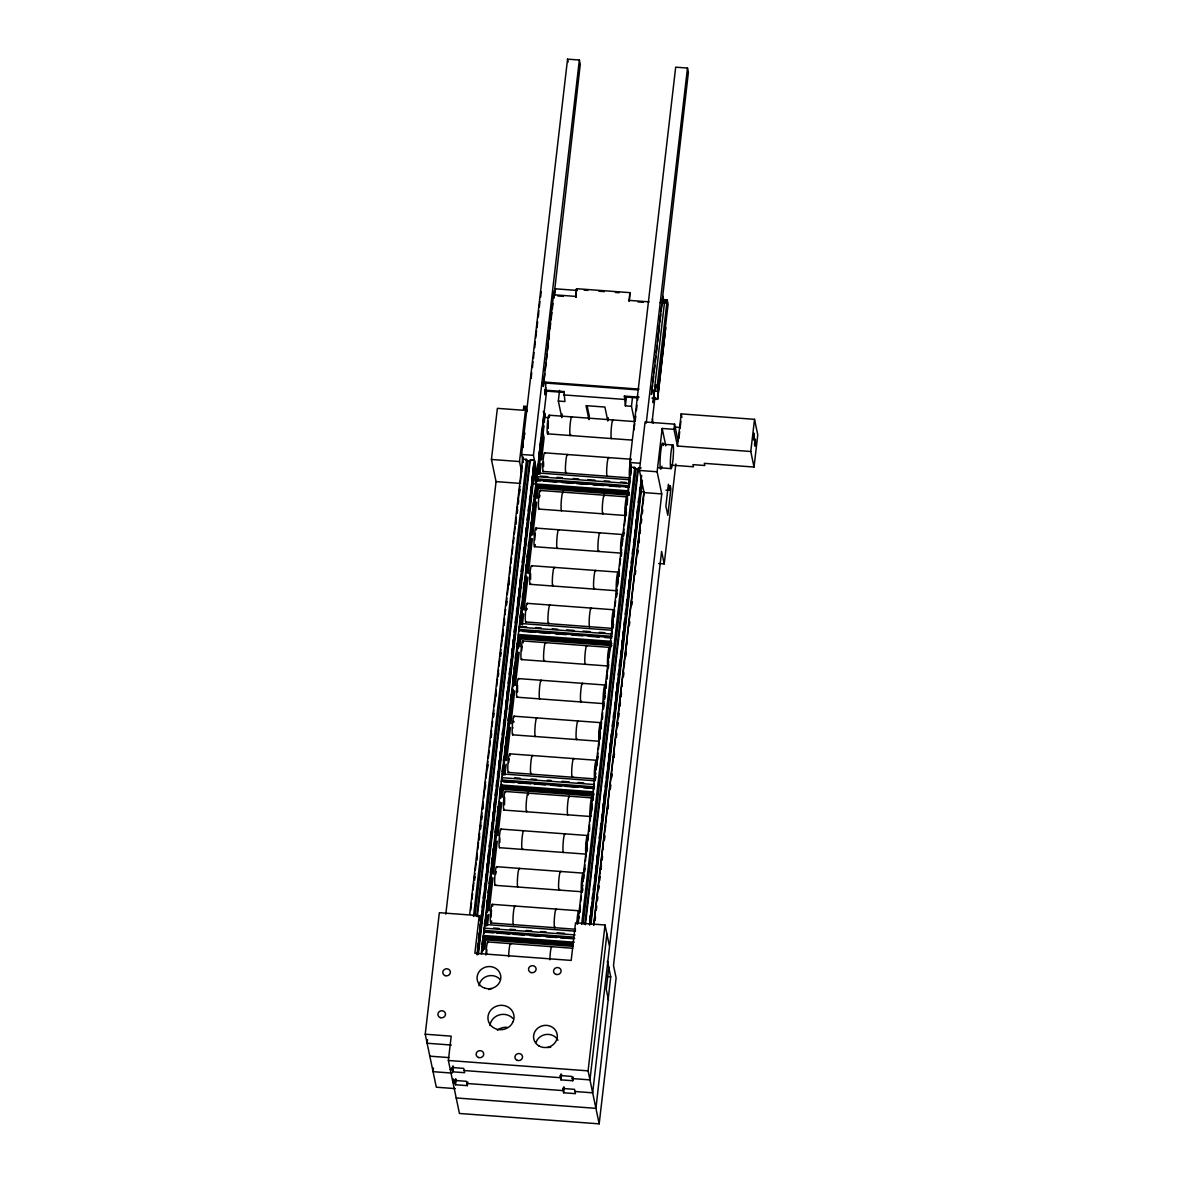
<?xml version="1.0" encoding="UTF-8"?>
<svg xmlns="http://www.w3.org/2000/svg" width="1183" height="1183" viewBox="0 0 1183 1183"><rect width="100%" height="100%" fill="white"/><g stroke="black" fill="none" stroke-linecap="round" stroke-linejoin="round"><path stroke-width="1.5" d="M486.597 953.986L486.849 949.698M512.831 728.24L512.831 727.264M534.672 540.113L535.352 533.415M578.664 918.319L578.472 915.746L577.526 921.823M583.027 880.699C582.731 872.3 580.868 891.139 582.672 885.017M609.26 654.953L609.068 652.38L608.166 657.349M613.622 617.319C613.09 608.698 611.655 629.726 613.385 620.646M626.739 504.446C626.428 496.047 624.58 514.886 626.369 508.764M483.758 933.491L483.803 931.716L574.672 938.459M484.468 927.383L484.394 930.474L573.444 937.084M593.851 793.32L501.163 786.429L501.208 784.654M501.681 781.638L501.947 776.876L501.696 777.66L594.384 784.536M519.16 631.145L519.441 626.384L526.701 626.916M628.809 492.305L536.121 485.414L536.165 483.64M536.21 481.984L534.45 471.573M537.57 480.949L537.614 479.174L537.171 480.535M591.737 806.54L591.574 802.873L590.672 810.695M595.064 770.237L595.212 773.889L595.626 772.957M604.838 693.667L604.69 690L603.951 698.635M621.238 545.57L622.169 539.507L622.376 541.104M499.847 837.919L499.817 842.444M521.614 650.931L522.235 646.288M543.544 461.666L543.618 466.472M587.36 844.159C585.955 858.148 585.94 838.599 587.374 841.32M508.586 762.665L509.267 758.85M530.546 573.444L530.635 579.315M595.138 769.098L595.951 765.253L596.158 766.85M600.387 732.425C599.13 743.486 599.219 723.981 600.52 729.231M617.763 583.027L617.807 577.127L617.068 585.762L617.63 584.018M445.814 914.134L496.061 481.614L491.433 459.462L497.378 408.342L523.344 410.264L523.803 406.287L525.917 406.434L526.997 411.61M455.351 1088.611L436.305 1087.207L425.229 1034.208L439.351 912.699L479.233 915.672L480.668 922.548M427.536 1039.62L427.122 1043.243L451.359 1045.047M433.481 1068.042L433.067 1071.68L452.113 1073.099M658.694 563.492L664.225 563.907L661.608 551.411L613.504 965.505L616.121 978.001L599.175 1123.85L459.448 1113.469L448.372 1060.486L451.196 1036.145L425.229 1034.208M521.644 471.766L519.514 461.547L525.917 406.434M523.3 462.479L521.629 454.479L567.559 59.15L579.359 60.022L580.261 64.34L553.748 298.264M531.167 378.368L531.714 372.527M532.439 367.543L532.986 361.614M533.474 358.523L534.036 352.534M534.731 347.698L535.308 341.621M535.736 337.983L536.579 330.722M537.038 327.839L537.629 321.628M538.295 317.014L538.901 310.73M539.315 307.092L539.951 301.635M540.601 297.17L541.237 291.757M469.725 914.267L522.59 459.093L526.598 459.403L473.511 916.396M470.671 910.23L471.514 902.88M471.943 899.213L472.579 893.712M473.008 890.03L473.865 882.695M474.294 879.028L474.93 873.512M475.359 869.845L476.217 862.511M476.631 858.843L477.281 853.327M477.71 849.66L478.553 842.311M478.982 838.643L479.618 833.143M480.047 829.475L480.904 822.126M481.333 818.459L481.969 812.958M482.398 809.276L483.241 801.941M483.67 798.274L485.592 781.756M486.021 778.074L487.943 761.556M488.357 757.889L489.215 750.554M489.644 746.872L490.28 741.371M490.708 737.704L491.566 730.355M491.995 726.687L492.631 721.186M493.267 715.685L493.902 710.17M494.331 706.502L495.189 699.153M495.618 695.486L496.254 689.985M496.683 686.317L497.525 678.968M497.954 675.301L498.59 669.8M499.019 666.118L499.877 658.783M500.305 655.116L500.941 649.6M501.37 645.933L503.293 629.415M503.721 625.748L504.564 618.398M504.993 614.731L505.629 609.23M506.058 605.563L506.916 598.214M507.344 594.546L509.252 578.029M509.681 574.361L510.538 567.012M510.967 563.345L511.603 557.844M512.032 554.162L512.875 546.827M513.304 543.16L513.954 537.644M514.368 533.977L515.226 526.642M515.655 522.96L516.291 517.459M516.927 511.958L517.577 506.442M518.006 502.775L519.914 486.257M520.343 482.59L522.265 466.072M452.793 1066.031L452.364 1069.669L450.265 1069.521M474.575 880.403L475.004 876.736M476.926 860.218L477.355 856.551M479.278 840.034L479.692 836.366M480.549 829.017L480.978 825.35M481.614 819.849L482.043 816.166M482.901 808.832L483.329 805.165M485.237 788.647L485.666 784.965M487.588 768.447L488.017 764.78M491.211 737.246L491.64 733.578M493.562 717.061L493.976 713.393M495.899 696.876L496.328 693.208M498.25 676.691L498.679 673.009M500.586 656.491L501.015 652.824M502.938 636.306L503.366 632.639M504.209 625.289L504.638 621.622M506.561 605.105L506.989 601.437M508.912 584.92L509.341 581.252M515.936 524.35L516.365 520.683M517.222 513.333L517.651 509.666M518.287 504.165L518.716 500.483M519.574 493.148L519.988 489.481M452.823 1071.828L451.921 1067.51L463.721 1068.397L464.623 1072.7L452.823 1071.828L453.459 1066.327M453.37 1078.97L452.956 1082.445L455.071 1082.608L455.499 1078.926M467.758 1081.957L467.329 1085.639L455.514 1084.752L456.165 1079.251M475.019 916.012L527.899 460.838L525.341 459.788L526.598 459.403M476.793 916.145L529.673 460.971L531.862 460.276L530.398 459.684L477.311 916.677M479.233 915.672L474.856 953.261L571.182 960.419L575.559 922.814L605.016 924.988L609.289 945.394M537.407 474.353L533.444 455.351L579.359 60.022M477.444 947.76L477.873 944.078M478.509 938.577L479.159 933.076M479.795 927.561L480.224 923.893M480.86 918.392L481.289 914.725M482.132 907.376L482.56 903.708M483.196 898.208L483.625 894.525M484.483 887.191L484.912 883.524M485.548 878.008L485.976 874.341M486.834 867.006L487.248 863.324M487.899 857.823L488.535 852.322M489.171 846.806L489.599 843.139M490.457 835.804L490.886 832.122M491.522 826.621L491.951 822.954M492.793 815.605L493.222 811.937M493.858 806.436L494.509 800.921M495.145 795.42L495.573 791.752M496.209 786.237L496.845 780.736M497.481 775.235L497.91 771.567M498.561 766.052L499.196 760.551M499.832 755.05L500.261 751.368M500.897 745.867L501.533 740.366M502.184 734.85L502.612 731.183M503.455 723.848L503.884 720.166M504.52 714.665L504.949 710.998M505.806 703.648L506.235 699.981M506.871 694.48L507.3 690.798M508.143 683.463L508.572 679.796M509.208 674.28L509.858 668.779M510.494 663.279L510.923 659.611M511.559 654.095L512.195 648.595M512.845 643.079L513.259 639.411M514.117 632.077L514.546 628.41M515.182 622.894L515.818 617.393M516.468 611.892L516.897 608.21M517.533 602.709L518.169 597.208M518.805 591.692L519.233 588.025M519.869 582.524L520.52 577.008M521.156 571.507L521.585 567.84M522.221 562.324L522.649 558.657M523.492 551.322L523.921 547.64M524.572 542.139L524.986 538.472M525.844 531.123L526.272 527.455M527.13 520.121L527.544 516.439M528.195 510.938L528.624 507.27M529.466 499.921L529.895 496.254M530.531 490.753L530.96 487.085M531.818 479.736L532.246 476.069M532.882 470.568L533.518 465.052M476.926 954.77L534.405 459.98L530.398 459.684M543.16 385.762L543.559 382.449M477.562 953.321L534.701 461.444M544.786 373.887L543.322 386.516L553.91 291.181L553.6 298.101M545.215 370.279L546.043 363.063M546.472 359.455L547.093 354.042M547.522 350.434L548.35 343.218M548.779 339.61L549.4 334.197M550.036 328.77L550.657 323.358M551.086 319.75L551.914 312.534M552.343 308.926L552.964 303.513M477.858 954.696L534.997 462.819M554.709 295.144L555.433 288.815M478.376 954.326L535.308 464.268M545.954 382.272L545.052 394.797L545.895 387.595M544.875 393.939L545.259 390.612M482.058 944.211L482.487 940.544M484.409 924.041L484.838 920.374M486.745 903.856L487.174 900.189M488.032 892.854L488.461 889.187M489.097 883.686L489.732 878.185M490.368 872.684L490.797 869.017M491.433 863.516L492.069 858.015M492.719 852.514L493.134 848.847M495.056 832.329L495.692 826.828M496.342 821.327L496.756 817.66M497.407 812.159L498.043 806.658M499.744 791.989L500.379 786.488M502.095 771.819L502.731 766.318M503.366 760.802L503.795 757.135M504.638 749.8L505.067 746.133M505.718 740.632L506.132 736.965M508.054 720.462L508.483 716.794M509.326 709.46L509.755 705.793M510.391 700.292L511.041 694.791M512.742 680.107L513.378 674.606M514.014 669.105L514.442 665.438M515.3 658.103L515.729 654.436M516.572 647.101L517.001 643.434M519.988 617.763L520.416 614.081M521.052 608.58L521.688 603.079M522.324 597.578L522.753 593.91M523.389 588.409L524.039 582.908M525.74 568.239L526.169 564.572M527.012 557.237L527.441 553.57M528.298 546.235L528.727 542.568M530.635 526.051L531.063 522.383M531.699 516.882L532.335 511.381M532.986 505.88L533.4 502.213M534.051 496.712L534.686 491.211M536.609 474.708L537.023 471.041M538.945 454.523L539.374 450.856M540.01 445.355L540.646 439.854M541.296 434.353L541.71 430.686M481.244 953.809L546.62 390.996M481.762 953.439L483.374 935.472L574.243 942.215M484.098 933.254L484.527 929.587M485.163 924.086L499.433 801.216M499.862 797.549L501.355 784.699M502.642 773.697L516.912 650.827M517.341 647.145L518.612 636.143M520.106 623.308L536.298 483.921M537.156 476.586L536.653 480.623L540.291 480.889M537.57 472.919L544.298 410.93M482.472 951.147L484.172 936.478M485.666 923.642L486.731 914.474M487.159 910.806L495.248 841.113M495.677 837.446L499.729 802.592M500.365 797.091L501.858 784.255M502.923 775.087L512.727 690.724M513.363 685.223L519.115 635.7M520.402 624.698L525.932 577.008M526.361 573.341L530.413 538.502M530.842 534.834L536.594 485.311M537.008 481.644L537.437 477.976M537.866 474.309L538.93 465.141M539.359 461.474L543.618 424.786M544.047 421.118L544.89 413.784L543.633 414.183M482.989 950.777L484.483 937.942M485.829 926.304L487.115 915.302M487.47 912.27L491.581 876.795M491.936 873.749L500.246 802.222M500.675 798.555L502.228 785.142M503.44 774.717L504.579 764.972M505.141 760.033L513.304 689.822M513.733 686.155L517.725 651.833M518.139 648.166L519.263 638.495M520.919 624.328L522.25 612.824M522.62 609.644L526.509 576.165M526.879 572.971L530.93 538.117M531.197 535.825L536.949 486.331M538.383 473.939L543.929 426.25M544.343 422.582L544.89 413.784M484.69 949.313L485.962 938.326M487.455 925.49L488.727 914.489M489.156 910.821L492.986 877.83M493.415 874.163L497.244 841.157M497.895 835.656L501.725 802.665M502.361 797.165L503.426 787.996M504.919 775.161L506.191 764.174M506.62 760.506L510.45 727.501M510.879 723.833L514.709 690.842M515.344 685.341L519.189 652.351M519.825 646.85L520.89 637.681M522.383 624.846L523.655 613.844M524.084 610.177L527.914 577.186M528.343 573.518L532.38 538.694M532.808 535.027L536.638 502.021M537.067 498.354L538.354 487.352M539.832 474.531L541.119 463.529M541.548 459.862L544.106 437.858L543.115 433.17M562.191 414.065L561.792 417.599L558.332 401.052L559.574 390.36M558.332 401.052L564.956 401.54L563.951 391.573L544.52 390.139M576.565 288.696L575.87 297.303L576.565 288.696L629.918 292.645L629.208 301.266L629.918 292.645M608.21 417.703L607.825 421.015L604.912 407.056L586.014 405.651L588.942 419.625L589.326 416.298L587.138 405.828M634.606 421.37L631.471 406.316L625.393 405.858L624.417 396.068L639.086 397.163M625.393 405.858L626.458 396.719M631.471 406.316L632.521 397.177M631.219 469.533L629.755 462.509L675.685 67.18L687.486 68.052L688.388 72.355L651.449 394.545L652.513 385.436M635.167 421.266L635.789 415.958M636.395 410.649L637.016 405.325M637.637 400.017L638.051 396.482M577.629 924.13L630.716 467.122L634.739 467.418L581.637 924.426M578.369 921.927L579.005 916.426M579.433 912.744L580.291 905.409M580.72 901.742L581.356 896.226M581.992 890.725L582.628 885.224M583.056 881.542L583.914 874.207M584.343 870.54L584.979 865.024M585.408 861.357L586.25 854.022M586.679 850.34L587.315 844.839M587.744 841.172L588.602 833.823M589.03 830.155L589.666 824.655M590.095 820.972L592.018 804.455M592.446 800.787L593.289 793.453M593.718 789.786L594.354 784.27M594.783 780.603L595.64 773.253M596.069 769.586L597.977 753.068M598.406 749.401L599.263 742.066M599.692 738.384L600.328 732.883M600.757 729.216L601.6 721.867M602.029 718.199L602.679 712.698M603.093 709.016L603.951 701.682M604.38 698.014L605.016 692.499M605.652 686.998L606.302 681.497M606.731 677.815L608.639 661.297M609.068 657.63L610.99 641.112M613.326 620.927L611.419 637.445L518.775 630.716M613.755 617.26L614.613 609.91M615.042 606.243L615.678 600.742M616.106 597.06L616.964 589.726M617.378 586.058L618.029 580.542M618.458 576.875L619.301 569.541M619.729 565.858L620.587 558.524M621.016 554.857L621.652 549.341M622.081 545.674L622.923 538.339M623.352 534.657L623.988 529.156M624.417 525.489L625.275 518.139M625.703 514.472L626.339 508.971M626.768 505.304L627.611 497.954M628.04 494.287L628.691 488.786M629.105 485.104L629.962 477.769A9.39 1.02 -85.8 0 1 629.312 473.422A9.39 1.02 -85.8 0 1 630.125 463.041M630.391 474.102L631.027 468.586M560.919 1074.031L560.491 1077.698L464.18 1070.541M579.936 912.3L580.365 908.618M582.287 892.1L582.701 888.433M584.624 871.915L585.053 868.248M586.975 851.73L587.404 848.063M589.311 831.545L589.74 827.863M591.663 811.346L592.091 807.678M592.934 800.344L593.363 796.662M595.286 780.144L595.714 776.477M597.637 759.959L598.066 756.292M602.324 719.589L602.753 715.907M603.596 708.573L604.025 704.905M604.661 699.39L605.09 695.722M605.947 688.388L606.376 684.706M607.012 679.205L607.441 675.537M608.299 668.188L608.713 664.521M610.635 648.003L611.064 644.336M612.986 627.818L613.415 624.151M616.609 596.616L617.038 592.949M618.946 576.432L619.374 572.749M621.297 556.232L621.726 552.565M623.648 536.047L624.077 532.38M625.984 515.862L626.413 512.195M628.336 495.662L628.764 491.995M629.607 484.66L630.036 480.993M630.672 475.477L631.101 471.81M573.178 1077.062L572.749 1080.73L560.949 1079.857L561.585 1074.356M563.626 1086.955L563.197 1090.622L466.871 1083.48M583.145 924.027L636.025 468.867L633.467 467.817L634.739 467.418M563.655 1092.781L562.753 1088.478L574.554 1089.351L575.456 1093.654L563.655 1092.781L564.291 1087.281M584.934 924.16L637.8 469L636.025 468.867M585.437 924.707L638.524 467.699L641.186 467.906M593.822 925.121L644.07 492.601L639.441 470.45L645.075 421.976L674.561 424.165L678.066 440.889M646.243 423.115L687.486 68.052M589.622 920.906L590.258 915.405M590.909 909.904L591.337 906.222M592.18 898.888L592.609 895.22M593.245 889.705L593.674 886.037M594.531 878.703L594.96 875.021M595.596 869.52L596.025 865.852M596.868 858.503L597.297 854.836M597.933 849.335L598.583 843.819M599.219 838.318L599.648 834.651M600.284 829.15L600.92 823.634M601.57 818.133L601.984 814.466M602.842 807.117L603.271 803.449M603.907 797.948L604.543 792.433M605.193 786.932L605.622 783.264M606.258 777.749L606.894 772.248M607.53 766.747L607.958 763.065M608.594 757.564L609.023 753.896M609.881 746.547L610.31 742.88M610.946 737.379L611.374 733.711M612.217 726.362L612.646 722.695M613.297 717.194L613.711 713.512M614.569 706.177L614.997 702.51M615.855 695.16L616.269 691.493M616.92 685.992L617.349 682.31M618.191 674.975L618.62 671.308M619.256 665.792L619.907 660.291M620.543 654.791L620.971 651.108M621.607 645.607L622.243 640.107M622.879 634.591L623.308 630.923M623.944 625.423L624.594 619.907M625.23 614.406L625.659 610.739M626.295 605.223L626.931 599.722M627.582 594.221L627.996 590.554M628.853 583.204L629.282 579.537M629.918 574.021L630.347 570.354M631.204 563.019L631.633 559.352M632.269 553.836L632.698 550.169M633.541 542.834L633.97 539.152M634.606 533.651L635.034 529.984M635.892 522.635L636.321 518.967M636.957 513.466L637.593 507.951M638.229 502.45L638.657 498.782M639.515 491.433L639.944 487.766M589.445 925.002L641.674 475.344M589.962 924.633L641.556 480.475M652.927 381.798L653.563 376.342M653.992 372.704L654.835 365.429M655.249 361.791L655.885 356.334M656.314 352.682L657.156 345.406M657.585 341.769L659.478 325.399M659.907 321.761L660.75 314.471M661.179 310.833L662.864 296.282L664.269 302.981M590.465 924.189L642.058 480.032M590.982 923.819L642.369 481.496M654.095 390.449L653.149 402.693L654.613 390.124M651.789 390.035L655.426 390.316L654.702 386.856L664.831 299.624L667.197 299.802L668.099 304.149L657.97 391.381L652.469 390.981M655.426 390.316L656.047 384.859M593.629 925.15L643.907 492.32M651.996 422.686L654.953 397.207M595.848 910.111L596.276 906.444M598.199 889.941L598.613 886.259M600.535 869.756L600.964 866.089M601.822 858.754L602.236 855.087M602.886 849.586L603.3 845.919M604.158 838.584L604.587 834.917M605.223 829.416L605.652 825.749M607.574 809.231L607.988 805.564M609.91 789.061L610.339 785.394M611.182 778.059L611.611 774.392M613.533 757.889L613.962 754.222M617.156 726.702L617.585 723.035M619.493 706.532L619.922 702.865M621.844 686.362L622.273 682.695M623.116 675.36L623.545 671.693M624.18 666.192L624.609 662.51M625.467 655.175L625.896 651.508M626.532 646.007L626.96 642.339M628.868 625.837L629.297 622.169M631.219 605.666L631.648 601.999M634.842 574.48L635.271 570.812M637.179 554.309L637.607 550.642M638.465 543.308L638.879 539.64M640.802 523.137L641.23 519.47M643.153 502.952L643.567 499.285M595.079 920.655L595.493 916.988M596.35 909.653L596.779 905.986M597.415 900.485L597.844 896.818M598.702 889.483L599.116 885.816M599.766 880.315L600.18 876.647M601.038 869.313L601.467 865.645M602.103 860.145L602.531 856.477M604.454 839.96L604.868 836.292M608.062 808.788L608.491 805.12M610.413 788.617L610.842 784.95M611.685 777.615L612.114 773.933M614.036 757.431L614.465 753.763M616.373 737.26L616.801 733.593M617.659 726.258L618.088 722.591M618.724 717.09L619.153 713.423M619.996 706.088L620.424 702.421M621.06 696.905L621.489 693.238M623.411 676.735L623.84 673.068M625.748 656.565L626.177 652.898M629.371 625.378L629.8 621.711M631.722 605.208L632.151 601.541M635.345 574.036L635.759 570.369M637.681 553.866L638.11 550.184M638.968 542.849L639.382 539.182M640.033 533.681L640.447 530.014M641.304 522.679L641.733 519.012M642.369 513.511L642.798 509.843M657.97 391.381L657.068 387.033L667.197 299.802M657.6 399.381L665.659 327.691L657.6 399.381L653.933 399.115M599.175 1123.85L592.668 1092.826L661.755 493.917L657.127 471.766L662.169 428.453L673.97 429.325L677.46 446.05L750.776 451.492L754.029 467.048L704.314 463.352L704.772 465.511L692.957 464.638L693.415 466.782L671.619 465.17M574.997 1091.51L592.668 1092.826L588.084 1070.852L605.016 924.988M606.909 934.023L589.962 1079.887L572.306 1078.571M673.97 429.325L674.561 424.165M608.506 1000.079L606.243 989.299L608.772 967.546L607.441 961.261L610.724 976.833L595.936 1108.338L456.209 1097.957M669.682 490.383L670.229 485.651L670.894 488.816L667.818 515.3L665.866 506.013L668.395 484.261L669.682 490.383L665.999 490.102M677.46 446.05L681.201 413.887L754.517 419.329L757.771 434.886L754.029 467.048M664.225 563.907L675.833 463.973M678.879 438.671L679.693 431.721M680.092 428.246L680.89 421.296M750.776 451.492L754.517 419.329M517.577 685.327L517.518 692.188M495.588 874.444L496.283 871.694M604.646 695.9L604.084 698.621M548.306 421.133L548.261 428.497M539.418 497.2L539.995 495.455M526.317 610.073L526.746 608.343L527.041 609.141M504.609 797.372L504.549 804.751M491.492 910.259L491.004 917.15M513.348 722.133L513.644 721.216L513.94 722.014M537.659 477.518L537.082 478.228M629.4 495.145L536.712 488.268L536.417 486.804L536.668 486.021L629.356 492.897M519.441 626.384L519.189 627.167L611.877 634.044M611.922 645.667L519.233 638.776L518.923 637.312L519.189 636.543L611.862 643.419M592.624 796.026L501.755 789.283L501.444 787.819L501.696 787.035L592.565 793.778M501.932 786.311L502.184 785.527M573.326 946.385L484.276 939.775L483.965 938.311L484.217 937.542L573.267 944.152M536.062 1042.253L537.422 1039.606A11.904 11.061 -11.8 0 1 557.947 1040.227M584.121 290.131L587.788 290.412M598.835 291.225L604.35 291.639M615.382 292.452L619.064 292.733M554.842 288.77L577.363 290.441M552.535 294.685L575.677 296.401M629.016 300.364L649.112 301.857M660.07 302.671L665.556 303.07L664.831 299.624M557.755 295.957L563.197 296.356M638.051 301.916L643.36 302.316M654.702 386.856L657.068 387.033M542.613 381.932L639.042 389.089M542.346 382.804L637.785 389.887M651.922 398.109L657.423 398.523M544.698 390.996L564.128 392.445L563.951 391.573M637.445 397.887L624.609 396.926L624.417 396.068M563.566 394.9L624.033 399.396M549.163 415.218L633.97 421.518M545.333 417.422L548.986 417.688M674.961 427.033L680.432 427.447M547.566 433.821L632.373 440.12M662.495 444.216L672.935 444.985A11.904 1.301 -85.8 0 1 672.462 463.825A11.904 1.301 -85.8 0 1 670.377 461.577A11.904 1.301 -85.8 0 1 672.935 444.985M544.786 452.838L631.338 459.27M521.629 454.479L533.444 455.351M629.755 462.509L639.87 463.263M658.739 467.699L670.924 468.601M527.899 460.838L529.673 460.971M491.433 459.462L519.514 461.547M639.441 470.45L657.127 471.766M543.189 471.44L629.755 477.873M537.112 472.889L629.8 479.766M540.557 476.128L547.833 476.675M556.912 477.341L562.369 477.755M573.267 478.568L578.724 478.967M587.803 479.647L595.079 480.18M604.158 480.86L609.615 481.259M620.528 482.072L625.97 482.472M629.356 483.522L536.668 476.645L534.006 468.364M629.533 485.829L536.845 478.952L536.919 475.862L536.668 476.645L534.864 468.024L533.651 466.649M536.254 480.194L628.942 487.085M543.914 481.156L556.646 482.102M562.088 482.516L573.001 483.315M576.639 483.596L587.537 484.394M592.994 484.808L603.892 485.607M609.349 486.021L620.247 486.834M625.703 487.233L629.341 487.5M533.149 483.758L628.513 490.841M639.944 491.684L643.951 491.98M496.061 481.614L520.624 483.433M644.07 492.601L661.755 493.917M556.897 486.775L564.158 487.307M573.252 487.988L580.528 488.535M589.607 489.2L595.064 489.614M605.962 490.413L611.419 490.827M620.498 491.492L627.774 492.039M536.417 486.804L629.105 493.681M540.409 490.472L626.975 496.89M538.827 509.074L625.378 515.492M536.047 528.091L622.598 534.524M534.45 546.694L621.016 553.126M531.67 565.711L618.236 572.143M530.088 584.328L616.639 590.746M527.307 603.345L613.859 609.763M525.71 621.947L612.262 628.38A9.39 1.02 -85.8 0 1 612.646 613.533A9.39 1.02 -85.8 0 1 614.288 615.308M519.618 623.411L612.306 630.288M535.795 627.596L541.252 627.996M552.15 628.809L557.607 629.208M566.687 629.888L573.962 630.421M583.042 631.101L590.317 631.648M599.397 632.314L604.853 632.728M519.352 629.474L612.04 636.35M522.797 631.411L535.515 632.358M539.152 632.624L550.065 633.437M555.507 633.837L566.42 634.65M571.862 635.049L582.775 635.862M588.232 636.262L599.13 637.075M604.587 637.474L611.848 638.021M611.019 641.349L518.331 634.472L518.642 635.936L611.33 642.813M535.781 637.016L543.041 637.563M552.136 638.229L559.396 638.776M568.491 639.456L573.947 639.855M583.027 640.535L590.302 641.068M599.382 641.748L606.657 642.28M518.923 637.312L611.611 644.203M522.93 640.964L609.482 647.397M521.348 659.567L607.899 665.999M518.568 678.598L605.119 685.016M516.971 697.201L603.522 703.619M514.191 716.218L600.742 722.65M512.609 734.82L599.16 741.253A9.39 1.02 -85.8 0 1 599.53 726.406A9.39 1.02 -85.8 0 1 601.171 728.181M509.814 753.837L596.38 760.27M508.232 772.44L594.783 778.872M502.139 773.904L594.827 780.78M514.679 777.822L520.121 778.222M531.034 779.035L536.49 779.449M547.389 780.248L551.027 780.529M561.925 781.327L569.2 781.874M578.28 782.54L583.737 782.954M501.873 779.967L594.561 786.843M501.281 781.209L593.97 788.1M503.5 781.771L514.398 782.584M518.036 782.85L530.768 783.797M534.391 784.063L545.304 784.876M550.746 785.275L561.659 786.089M565.297 786.355L578.014 787.301M583.47 787.715L594.369 788.514M593.541 791.856L500.853 784.965L501.163 786.429M514.649 787.257L521.925 787.789M531.019 788.47L538.28 789.002M547.374 789.682L552.816 790.081M563.729 790.895L569.186 791.294M578.265 791.974L585.541 792.506M501.444 787.819L594.132 794.695M505.452 791.471L592.003 797.889M503.854 810.074L590.421 816.492M501.074 829.091L587.64 835.523M499.492 847.693L586.043 854.126A9.39 1.02 -85.8 0 1 586.265 840.314A9.39 1.02 -85.8 0 1 588.069 838.969M496.712 866.71L583.263 873.143M495.115 885.328L581.666 891.745M492.335 904.344L578.886 910.762M490.753 922.947L575.559 929.246M484.66 924.411L575.529 931.154M493.562 928.049L499.004 928.463M509.917 929.261L515.359 929.675M526.272 930.489L531.729 930.888M540.808 931.568L546.265 931.967M557.163 932.781L564.439 933.313M484.217 928.167L575.086 934.91M484.202 932.145L493.281 932.81M496.919 933.076L509.636 934.023M513.274 934.304L524.187 935.102M529.629 935.516L540.542 936.315M545.984 936.729L556.897 937.542M560.535 937.808L573.252 938.755M483.67 936.936L572.72 943.546M483.965 938.311L573.016 944.936M487.973 941.964L572.779 948.263M607.042 976.567L610.724 976.833M429.828 1056.168L448.86 1057.587M448.372 1060.486L588.084 1070.852M452.512 1080.286L466.427 1081.321L467.329 1085.639M543.13 411.802L544.609 412.394M638.524 467.699L639.988 468.305M681.201 413.887L681.926 417.348M662.169 428.453L665.807 445.873M652.424 418.959L652.735 420.423M653.016 421.813L653.327 423.277M567.559 59.15L568.151 62.019M523.803 406.287L524.557 409.88M534.021 475.329L536.121 485.414M572.749 1080.73L571.847 1076.426L560.047 1075.539L560.949 1079.857M454.627 1080.449L455.514 1084.752M489.895 1025.572A13.102 12.17 -11.8 0 1 499.211 1014.925A13.102 12.17 -11.8 0 1 513.052 1018.622M479.041 985.809A11.904 11.061 -11.8 0 1 487.514 976.123A11.904 11.061 -11.8 0 1 500.098 979.48M547.655 1047.591A11.904 11.061 -11.8 0 1 550.746 1047.31M497.392 1030.186A13.102 12.17 -11.8 0 1 506.989 1027.302M488.756 989.594A11.904 11.061 -11.8 0 1 491.729 988.692M661.918 466.22A13.102 1.434 -85.8 0 1 660.055 465.067A13.102 1.434 -85.8 0 1 661.312 447.411A13.102 1.434 -85.8 0 1 663.382 445.503M523.404 458.723A13.102 1.434 -85.8 0 1 522.723 457.984M522.575 447.795A13.102 1.434 -85.8 0 1 524.868 432.904M589.873 626.635A9.39 1.02 -85.8 0 1 589.445 616.358A9.39 1.02 -85.8 0 1 591.411 608.668M548.956 622.894A9.39 1.02 -85.8 0 1 548.054 615.751A9.39 1.02 -85.8 0 1 549.962 605.031M525.991 621.888A9.39 1.02 -85.8 0 1 525.563 611.626A9.39 1.02 -85.8 0 1 527.514 603.921M613.489 624.609A9.39 1.02 -85.8 0 1 612.853 627.641M553.333 585.274A9.39 1.02 -85.8 0 1 552.505 576.905A9.39 1.02 -85.8 0 1 554.561 567.988M594.561 588.335A9.39 1.02 -85.8 0 1 593.733 579.966A9.39 1.02 -85.8 0 1 595.788 571.049M530.664 583.589A9.39 1.02 -85.8 0 1 529.836 575.219A9.39 1.02 -85.8 0 1 531.892 566.302M616.905 590.701A9.39 1.02 -85.8 0 1 616.727 578.043A9.39 1.02 -85.8 0 1 618.665 575.589M544.594 660.513A9.39 1.02 -85.8 0 1 543.766 652.158A9.39 1.02 -85.8 0 1 545.821 643.227M585.511 664.269A9.39 1.02 -85.8 0 1 585.082 653.992A9.39 1.02 -85.8 0 1 587.034 646.288M521.925 658.842A9.39 1.02 -85.8 0 1 521.185 649.245A9.39 1.02 -85.8 0 1 523.3 642.724M608.476 665.26A9.39 1.02 -85.8 0 1 607.648 656.89A9.39 1.02 -85.8 0 1 609.703 647.973M539.906 698.828A9.39 1.02 -85.8 0 1 539.478 688.55A9.39 1.02 -85.8 0 1 541.444 680.861M581.444 701.208A9.39 1.02 -85.8 0 1 580.616 692.839A9.39 1.02 -85.8 0 1 582.672 683.922M517.548 696.462A9.39 1.02 -85.8 0 1 516.72 688.092A9.39 1.02 -85.8 0 1 518.775 679.175M603.803 703.574A9.39 1.02 -85.8 0 1 603.611 690.931A9.39 1.02 -85.8 0 1 605.548 688.462M633.97 429.917A9.39 1.02 -85.8 0 1 634.813 423.647M611.729 438.509A9.39 1.02 -85.8 0 1 611.3 428.246A9.39 1.02 -85.8 0 1 613.267 420.542M548.468 431.825A9.39 1.02 -85.8 0 1 547.138 430.982A9.39 1.02 -85.8 0 1 548.04 418.353A9.39 1.02 -85.8 0 1 549.518 416.978M570.812 434.767A9.39 1.02 -85.8 0 1 569.91 427.625A9.39 1.02 -85.8 0 1 571.818 416.904M566.435 472.401A9.39 1.02 -85.8 0 1 565.607 464.032A9.39 1.02 -85.8 0 1 567.663 455.115M607.352 476.143A9.39 1.02 -85.8 0 1 606.938 465.865A9.39 1.02 -85.8 0 1 608.89 458.161M543.47 471.396A9.39 1.02 -85.8 0 1 543.041 461.119A9.39 1.02 -85.8 0 1 545.008 453.429M630.435 461.266A9.39 1.02 -85.8 0 1 631.071 459.315M539.404 508.335A9.39 1.02 -85.8 0 1 538.576 499.965A9.39 1.02 -85.8 0 1 540.631 491.049M561.762 510.701A9.39 1.02 -85.8 0 1 561.334 500.424A9.39 1.02 -85.8 0 1 563.3 492.734M625.156 514.916A9.39 1.02 -85.8 0 1 625.911 499.714A9.39 1.02 -85.8 0 1 627.389 502.435M626.28 513.496A9.39 1.02 -85.8 0 1 625.659 515.448M603.3 513.082A9.39 1.02 -85.8 0 1 602.472 504.712A9.39 1.02 -85.8 0 1 604.528 495.795M535.352 544.698A9.39 1.02 -85.8 0 1 534.036 543.869A9.39 1.02 -85.8 0 1 534.923 531.226A9.39 1.02 -85.8 0 1 536.417 529.851M557.385 548.321A9.39 1.02 -85.8 0 1 556.971 538.058A9.39 1.02 -85.8 0 1 558.923 530.354M621.282 553.067A9.39 1.02 -85.8 0 1 620.853 542.79A9.39 1.02 -85.8 0 1 622.82 535.1M598.923 550.701A9.39 1.02 -85.8 0 1 598.021 543.559A9.39 1.02 -85.8 0 1 599.929 532.838M527.1 811.02A9.39 1.02 -85.8 0 1 526.376 801.423A9.39 1.02 -85.8 0 1 528.476 794.902M568.017 814.762A9.39 1.02 -85.8 0 1 567.603 804.484A9.39 1.02 -85.8 0 1 569.555 796.795M504.446 809.335A9.39 1.02 -85.8 0 1 503.618 800.965A9.39 1.02 -85.8 0 1 505.673 792.048M590.997 815.767A9.39 1.02 -85.8 0 1 590.258 806.17A9.39 1.02 -85.8 0 1 592.372 799.649M572.705 776.462A9.39 1.02 -85.8 0 1 571.877 768.092A9.39 1.02 -85.8 0 1 573.932 759.161M595.685 776.876A9.39 1.02 -85.8 0 1 594.339 774.761A9.39 1.02 -85.8 0 1 595.685 761.364A9.39 1.02 -85.8 0 1 596.794 765.8M508.808 771.715A9.39 1.02 -85.8 0 1 508.084 762.118A9.39 1.02 -85.8 0 1 510.184 755.597M531.478 773.401A9.39 1.02 -85.8 0 1 530.649 765.031A9.39 1.02 -85.8 0 1 532.705 756.1M513.688 924.574A9.39 1.02 -85.8 0 1 513.259 914.296A9.39 1.02 -85.8 0 1 515.226 906.607M555.211 926.954A9.39 1.02 -85.8 0 1 554.383 918.585A9.39 1.02 -85.8 0 1 556.439 909.668M576.875 923.834A9.39 1.02 -85.8 0 1 577.984 912.773A9.39 1.02 -85.8 0 1 579.256 912.522M491.655 920.951A9.39 1.02 -85.8 0 1 490.324 920.108A9.39 1.02 -85.8 0 1 491.226 907.465A9.39 1.02 -85.8 0 1 492.705 906.104M508.616 956.722A9.39 1.02 -85.8 0 1 509.562 946.474A9.39 1.02 -85.8 0 1 510.849 944.226M549.844 959.783A9.39 1.02 -85.8 0 1 551.855 946.711M485.947 955.036A9.39 1.02 -85.8 0 1 486.908 944.788A9.39 1.02 -85.8 0 1 488.18 942.555M495.692 884.588A9.39 1.02 -85.8 0 1 494.864 876.219A9.39 1.02 -85.8 0 1 496.919 867.302M518.05 886.954A9.39 1.02 -85.8 0 1 517.636 876.677A9.39 1.02 -85.8 0 1 519.588 868.987M559.589 889.335A9.39 1.02 -85.8 0 1 558.76 880.965A9.39 1.02 -85.8 0 1 560.816 872.048M581.459 891.169A9.39 1.02 -85.8 0 1 582.199 875.967A9.39 1.02 -85.8 0 1 583.692 878.673M582.583 889.749A9.39 1.02 -85.8 0 1 581.947 891.701M535.544 736.447A9.39 1.02 -85.8 0 1 535.115 726.185A9.39 1.02 -85.8 0 1 537.067 718.48M577.067 738.828A9.39 1.02 -85.8 0 1 576.239 730.458A9.39 1.02 -85.8 0 1 578.295 721.541M513.185 734.081A9.39 1.02 -85.8 0 1 512.357 725.711A9.39 1.02 -85.8 0 1 514.413 716.794M600.373 737.482A9.39 1.02 -85.8 0 1 600.062 739.242M522.738 848.64A9.39 1.02 -85.8 0 1 521.821 841.497A9.39 1.02 -85.8 0 1 523.744 830.777M563.655 852.381A9.39 1.02 -85.8 0 1 563.226 842.119A9.39 1.02 -85.8 0 1 565.193 834.414M499.758 847.649A9.39 1.02 -85.8 0 1 499.33 837.372A9.39 1.02 -85.8 0 1 501.296 829.667M523.477 457.555A11.904 1.301 -85.8 0 1 522.856 456.889M522.723 447.618A11.904 1.301 -85.8 0 1 524.808 434.087M629.977 470.316C630.923 481.082 631.574 451.684 629.977 470.316M753.32 438.228C754.236 446.582 754.577 423.499 753.32 438.228M754.577 444.261C755.286 452.941 755.952 428.882 754.577 444.261M513.171 1021.594L511.529 1024.434A13.102 12.17 -11.8 0 1 489.54 1023.709A13.102 12.17 -11.8 0 1 500.128 1005.358A13.102 12.17 -11.8 0 1 513.171 1021.594M445.207 975.664A3.815 3.534 -11.8 0 0 450.339 971.672A3.815 3.534 -11.8 0 0 444.202 969.616A3.815 3.534 -11.8 0 0 445.207 975.664M478.568 1057.528A3.815 3.534 -11.8 0 0 483.684 1053.535A3.815 3.534 -11.8 0 0 477.562 1051.48A3.815 3.534 -11.8 0 0 478.568 1057.528M440.342 1017.631A3.815 3.534 -11.8 0 0 445.459 1013.639A3.815 3.534 -11.8 0 0 439.337 1011.569A3.815 3.534 -11.8 0 0 440.342 1017.631M530.945 972.544A3.815 3.534 -11.8 0 0 536.076 968.552A3.815 3.534 -11.8 0 0 529.94 966.496A3.815 3.534 -11.8 0 0 530.945 972.544M538.871 1045.876A11.904 11.061 -11.8 0 0 557.282 1036.796A11.904 11.061 -11.8 0 0 540.143 1026.652A11.904 11.061 -11.8 0 0 538.871 1045.876M555.966 974.408A3.815 3.534 -11.8 0 0 561.082 970.415A3.815 3.534 -11.8 0 0 554.96 968.359A3.815 3.534 -11.8 0 0 555.966 974.408M517.355 1060.412A3.815 3.534 -11.8 0 0 522.487 1056.419A3.815 3.534 -11.8 0 0 516.35 1054.364A3.815 3.534 -11.8 0 0 517.355 1060.412M484.66 988.116A11.904 11.061 -11.8 0 0 500.69 975.635A11.904 11.061 -11.8 0 0 481.511 969.202A11.904 11.061 -11.8 0 0 484.66 988.116"/></g></svg>
